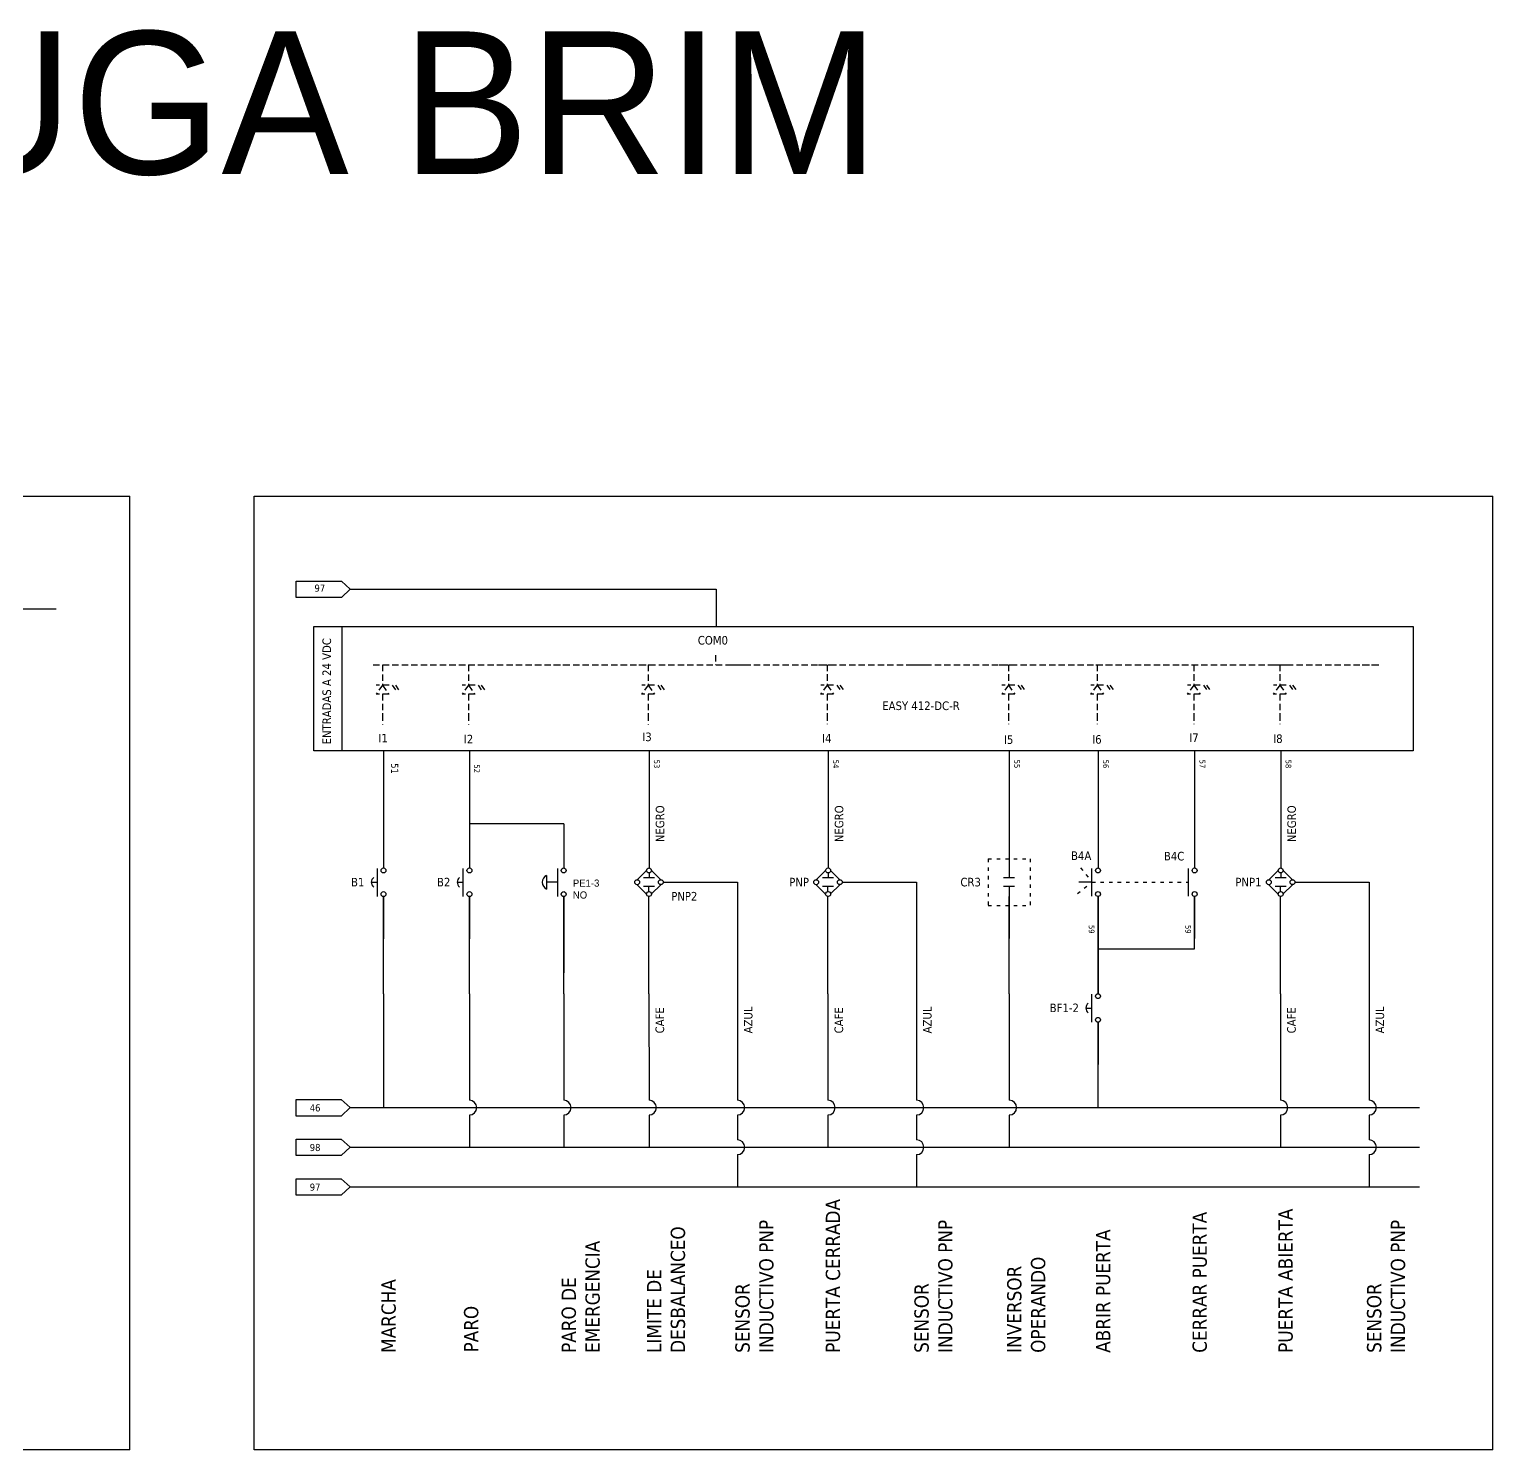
# Model space of a CAD drawing. Header units: millimetres. Extents: x 4746 to 6274, y 4328 to 5217.
# Drawn here: x 5761 to 6274, y 4720 to 5217 of the extents above; entities that cross this region are included whole.
import ezdxf
from ezdxf.enums import TextEntityAlignment as Align

# ---------------------------------------------------------------- set-up
doc = ezdxf.new("R2010")
doc.units = ezdxf.units.MM
doc.linetypes.add('ACAD_ISO03W100', pattern=[30, 12, -18])
doc.linetypes.add('LÍNEAS_OCULTAS2', pattern=[4.7625, 3.175, -1.5875])
doc.layers.add('0 @ 1', color=7, linetype='Continuous')
doc.layers.add('Capa1', color=7, linetype='LÍNEAS_OCULTAS2')
doc.styles.add('Tahoma', font='tahoma.ttf')

# ---------------------------------------------------------------- blocks, each defined once
blk = doc.blocks.new('*U55')
for p, q in [((-4.93, 2.14), (4.8, 2.14)), ((0, 4.28), (0, 2.14))]:
    blk.add_line(p, q)
for centre in [(-4.14, 0), (4.14, 0)]:
    blk.add_circle(centre, 0.859)
blk.add_arc((0, 2.19), 2.08, 36.8699, 143.1301)
at = {"style": 'Tahoma'}
for tag, p in [('Descripción', (0, 9.17)), ('Diseñador de referencia', (0, 5))]:
    blk.add_attdef(tag, text='', height=1.5, dxfattribs=at).set_placement(p, align=Align.CENTER)
at = {"linetype": 'Continuous', "style": 'Tahoma', "flags": 8}
blk.add_attdef('Terminal 1', text='', height=1.5, dxfattribs=at).set_placement((-6.67, -0.84), align=Align.TOP_RIGHT)
blk.add_attdef('Terminal 2', text='', height=1.5, dxfattribs=at).set_placement((6.67, -0.84), align=Align.TOP_LEFT)
blk = doc.blocks.new('*U60')
at = {"linetype": 'Continuous'}
for p, q in [((-1.5, 1.92), (-1.5, -1.92)), ((1.5, 1.92), (1.5, -1.92))]:
    blk.add_line(p, q, dxfattribs=at)
at = {"style": 'Tahoma'}
for tag, p in [('Descripción', (0, 8.73)), ('Diseñador de referencia', (-0.18, 3.37))]:
    blk.add_attdef(tag, text='', height=1.5, dxfattribs=at).set_placement(p, align=Align.CENTER)
at = {"linetype": 'Continuous', "style": 'Tahoma', "flags": 8}
blk.add_attdef('Terminal 1', text='', height=1.5, dxfattribs=at).set_placement((-3.17, -0.8), align=Align.TOP_RIGHT)
blk.add_attdef('Terminal 2', text='', height=1.5, dxfattribs=at).set_placement((3.17, -0.8), align=Align.TOP_LEFT)
blk = doc.blocks.new('*U23')
at = {"linetype": 'Continuous'}
for p, q in [((-1.5, 1.92), (-1.5, -1.92)), ((1.5, 1.92), (1.5, -1.92))]:
    blk.add_line(p, q, dxfattribs=at)
at = {"style": 'Tahoma'}
for tag, p in [('Descripción', (0, 8.73)), ('Diseñador de referencia', (-0.18, 3.37))]:
    blk.add_attdef(tag, text='', height=1.5, dxfattribs=at).set_placement(p, align=Align.CENTER)
at = {"linetype": 'Continuous', "style": 'Tahoma', "flags": 8}
blk.add_attdef('Terminal 1', text='', height=1.5, dxfattribs=at).set_placement((-3.17, -0.8), align=Align.TOP_RIGHT)
blk.add_attdef('Terminal 2', text='', height=1.5, dxfattribs=at).set_placement((3.17, -0.8), align=Align.TOP_LEFT)

msp = doc.modelspace()

# ---------------------------------------------------------------- linework, layer by layer
for p, q in [((5236.88, 5053.65), (5796.62, 5053.65)), ((5796.62, 4719.65), (5796.62, 5053.65)), ((5840.19, 4719.65), (5840.19, 5053.65)), ((5840.19, 5053.65), (6273.98, 5053.65)), ((6273.98, 4719.65), (6273.98, 5053.65)), ((5854.96, 5023.86), (5870.73, 5023.86)), ((5854.96, 5018.1), (5854.96, 5023.86)), ((5870.73, 5023.86), (5873.85, 5021.06)), ((5870.73, 5018.1), (5854.96, 5018.1)), ((5873.85, 5021.06), (5870.73, 5018.1)), ((5873.85, 5021.06), (6002.04, 5021.06)), ((6002.04, 5021.06), (6002.04, 5008.02)), ((5257.99, 5014.11), (5770.88, 5014.11)), ((5870.9, 5008.02), (5870.9, 4964.45)), ((5885.5, 4964.44), (5885.5, 4946.32)), ((5915.59, 4964.44), (5915.59, 4957.03)), ((5915.59, 4964.44), (5915.59, 4946.32)), ((5978.49, 4964.44), (5978.49, 4946.32)), ((6041.2, 4964.45), (6041.2, 4946.33)), ((6104.65, 4964.45), (6104.65, 4946.33)), ((6135.75, 4964.45), (6135.75, 4946.33)), ((6169.57, 4964.45), (6169.57, 4946.33)), ((6199.71, 4964.45), (6199.71, 4946.33)), ((5885.5, 4946.32), (5885.5, 4923.39)), ((5915.59, 4946.32), (5915.59, 4923.39)), ((5978.49, 4946.33), (5978.49, 4923.4)), ((5978.49, 4946.32), (5978.49, 4923.39)), ((6041.2, 4946.33), (6041.2, 4923.4)), ((6104.65, 4946.33), (6104.65, 4923.4)), ((6135.75, 4946.33), (6135.75, 4923.4)), ((6169.57, 4946.33), (6169.57, 4923.4)), ((6199.71, 4946.33), (6199.71, 4923.4)), ((5948.61, 4938.9), (5915.59, 4938.9)), ((5948.61, 4938.9), (5948.61, 4923.39)), ((6104.65, 4927.24), (6104.65, 4919.89)), ((5942.58, 4920.77), (5942.58, 4916.01)), ((5946.4, 4923.19), (5946.4, 4913.46)), ((5977.63, 4922.55), (5974.33, 4919.26)), ((5978.49, 4921.69), (5978.49, 4919.91)), ((5979.35, 4922.54), (5982.58, 4919.27)), ((6040.34, 4922.55), (6037.04, 4919.26)), ((6041.2, 4921.69), (6041.2, 4919.91)), ((6042.06, 4922.54), (6045.29, 4919.27)), ((6133.61, 4913.47), (6133.61, 4923.2)), ((6167.43, 4913.47), (6167.43, 4923.2)), ((6198.85, 4922.55), (6195.55, 4919.26)), ((6199.71, 4921.69), (6199.71, 4919.91)), ((6200.57, 4922.54), (6203.8, 4919.27)), ((5946.34, 4918.39), (5942.58, 4918.39)), ((5977.63, 4914.19), (5974.32, 4917.54)), ((5978.41, 4915.12), (5978.41, 4916.91)), ((5979.35, 4914.33), (5982.58, 4917.55)), ((5983.48, 4918.41), (6009.45, 4918.41)), ((6009.45, 4918.41), (6009.45, 4842.07)), ((6040.34, 4914.19), (6037.03, 4917.54)), ((6041.12, 4915.12), (6041.12, 4916.91)), ((6042.05, 4914.33), (6045.29, 4917.55)), ((6046.19, 4918.41), (6072.16, 4918.41)), ((6072.16, 4918.41), (6072.16, 4842.07)), ((6104.65, 4916.89), (6104.65, 4906.08)), ((6133.61, 4918.4), (6129.05, 4918.4)), ((6198.85, 4914.19), (6195.54, 4917.54)), ((6199.63, 4915.12), (6199.63, 4916.91)), ((6200.57, 4914.33), (6203.8, 4917.55)), ((6204.7, 4918.41), (6230.67, 4918.41)), ((6230.67, 4918.41), (6230.67, 4842.07)), ((5885.5, 4879.34), (5885.5, 4913.39)), ((5885.5, 4913.39), (5885.5, 4898.63)), ((5915.59, 4879.34), (5915.59, 4913.39)), ((5915.59, 4913.39), (5915.59, 4898.63)), ((5948.61, 4879.34), (5948.61, 4913.39)), ((5948.61, 4913.39), (5948.61, 4886.68)), ((5978.41, 4879.35), (5978.41, 4913.4)), ((6041.12, 4879.35), (6041.12, 4913.4)), ((6104.65, 4879.35), (6104.65, 4913.4)), ((6104.65, 4913.4), (6104.65, 4898.65)), ((6135.75, 4879.35), (6135.75, 4913.4)), ((6135.75, 4913.4), (6135.75, 4898.65)), ((6169.57, 4895.11), (6169.57, 4913.4)), ((6169.57, 4913.4), (6169.57, 4898.65)), ((6199.63, 4879.35), (6199.63, 4913.4)), ((6135.75, 4902.28), (6135.75, 4879.35)), ((6135.75, 4895.11), (6169.57, 4895.11)), ((5885.5, 4879.34), (5885.5, 4839.48)), ((5915.59, 4879.34), (5915.59, 4842.07)), ((5948.61, 4879.34), (5948.61, 4842.07)), ((5978.41, 4879.35), (5978.49, 4842.07)), ((6041.12, 4879.35), (6041.12, 4842.07)), ((6104.65, 4879.35), (6104.65, 4842.07)), ((6199.63, 4879.35), (6199.63, 4842.07)), ((6135.75, 4839.49), (6135.75, 4869.35)), ((6135.75, 4869.35), (6135.75, 4854.59)), ((5854.93, 4842.29), (5870.7, 4842.29)), ((5854.93, 4836.52), (5854.93, 4842.29)), ((5870.7, 4842.29), (5873.82, 4839.48)), ((5873.82, 4839.48), (5870.7, 4836.52)), ((5873.82, 4839.48), (6248.38, 4839.48)), ((5870.7, 4836.52), (5854.93, 4836.52)), ((5915.59, 4836.88), (5915.59, 4825.6)), ((5948.61, 4836.88), (5948.61, 4825.6)), ((5978.49, 4836.88), (5978.49, 4825.6)), ((6009.45, 4836.88), (6009.45, 4828.19)), ((6041.12, 4836.88), (6041.12, 4825.6)), ((6072.16, 4836.88), (6072.16, 4828.19)), ((6104.65, 4836.88), (6104.65, 4825.6)), ((6199.63, 4836.88), (6199.63, 4825.6)), ((6230.67, 4836.88), (6230.67, 4828.19)), ((5854.93, 4828.41), (5870.7, 4828.41)), ((5854.93, 4822.64), (5854.93, 4828.41)), ((5870.7, 4828.41), (5873.82, 4825.6)), ((5873.82, 4825.6), (5870.7, 4822.64)), ((5873.82, 4825.6), (6010.23, 4825.6)), ((6010.23, 4825.6), (6248.38, 4825.6)), ((5870.7, 4822.64), (5854.93, 4822.64)), ((6009.45, 4823), (6009.45, 4811.72)), ((6072.16, 4823), (6072.16, 4811.72)), ((6230.67, 4823), (6230.67, 4811.72)), ((5854.93, 4814.53), (5870.7, 4814.53)), ((5854.93, 4808.76), (5854.93, 4814.53)), ((5870.7, 4814.53), (5873.82, 4811.72)), ((5870.7, 4808.76), (5854.93, 4808.76)), ((5873.82, 4811.72), (5870.7, 4808.76)), ((5873.82, 4811.72), (6010.23, 4811.72)), ((6010.23, 4811.72), (6248.38, 4811.72)), ((5796.62, 4719.65), (5236.88, 4719.65)), ((6273.98, 4719.65), (5840.19, 4719.65))]:
    msp.add_line(p, q)
at = {"linetype": 'ACAD_ISO03W100', "ltscale": 0.1}
for p, q in [((6097.28, 4926.61), (6111.94, 4926.61)), ((6097.28, 4926.61), (6097.28, 4910.3)), ((6111.94, 4926.61), (6111.94, 4910.3)), ((6129.63, 4923.44), (6133.61, 4918.4)), ((6128.57, 4914.43), (6133.61, 4918.4)), ((6133.61, 4918.4), (6167.43, 4918.4)), ((6097.28, 4910.3), (6111.94, 4910.3))]:
    msp.add_line(p, q, dxfattribs=at)
msp.add_lwpolyline([(5861.06, 5008.02), (6246.08, 5008.02), (6246.08, 4964.45), (5861.06, 4964.45)], close=True)
for centre, radius in [((5948.61, 4922.53), 0.86), ((5978.49, 4922.54), 0.859), ((6041.2, 4922.54), 0.859), ((6135.75, 4922.54), 0.859), ((6169.57, 4922.54), 0.859), ((6199.71, 4922.54), 0.859), ((5974.33, 4918.4), 0.859), ((5982.63, 4918.41), 0.859), ((6037.04, 4918.4), 0.859), ((6045.33, 4918.41), 0.859), ((6195.55, 4918.4), 0.859), ((6203.84, 4918.41), 0.859), ((5948.61, 4914.25), 0.86), ((5978.49, 4914.26), 0.859), ((6041.2, 4914.26), 0.859), ((6135.75, 4914.26), 0.859), ((6169.57, 4914.26), 0.859), ((6199.71, 4914.26), 0.859)]:
    msp.add_circle(centre, radius)
for centre, radius, start, end in [((5943.72, 4918.39), 2.64, 115.4892, 244.5108), ((5915.59, 4839.48), 2.59, 270, 90), ((5948.61, 4839.48), 2.59, 270, 90), ((5978.49, 4839.48), 2.59, 270, 90), ((6009.45, 4839.48), 2.59, 270, 90), ((6041.12, 4839.48), 2.59, 270, 90), ((6072.16, 4839.48), 2.59, 270, 90), ((6104.65, 4839.48), 2.59, 270, 90), ((6199.63, 4839.48), 2.59, 270, 90), ((6230.67, 4839.48), 2.59, 270, 90), ((6009.45, 4825.6), 2.59, 270, 90), ((6072.16, 4825.6), 2.59, 270, 90), ((6230.67, 4825.6), 2.59, 270, 90)]:
    msp.add_arc(centre, radius, start, end)
at = {"layer": 'Capa1', "ltscale": 0.7}
for p, q in [((6001.74, 4997.98), (6001.74, 4994.54)), ((5881.88, 4994.54), (5888.27, 4994.54)), ((5881.88, 4994.54), (6234.63, 4994.54)), ((5885.2, 4994.54), (5885.2, 4987.44)), ((5911.97, 4994.54), (5918.37, 4994.54)), ((5915.3, 4994.54), (5915.3, 4987.44)), ((5944.99, 4994.54), (5951.39, 4994.54)), ((5974.87, 4994.54), (5981.27, 4994.54)), ((5978.19, 4994.54), (5978.19, 4987.44)), ((6006.61, 4994.54), (6013.01, 4994.54)), ((6037.87, 4994.54), (6044.27, 4994.54)), ((6040.9, 4994.55), (6040.9, 4987.45)), ((6070.06, 4994.54), (6076.46, 4994.54)), ((6101.16, 4994.54), (6107.56, 4994.54)), ((6104.35, 4994.55), (6104.35, 4987.45)), ((6134.98, 4994.54), (6141.38, 4994.54)), ((6135.45, 4994.55), (6135.45, 4987.45)), ((6165.13, 4994.54), (6171.52, 4994.54)), ((6169.27, 4994.55), (6169.27, 4987.45)), ((6196.77, 4994.54), (6203.17, 4994.54)), ((6199.41, 4994.55), (6199.41, 4987.45)), ((6228.23, 4994.54), (6234.63, 4994.54)), ((5885.2, 4987.44), (5882.91, 4984.25)), ((5887.46, 4987.44), (5882.96, 4987.44)), ((5885.2, 4987.44), (5887.4, 4984.25)), ((5888.56, 4987.44), (5889.66, 4985.84)), ((5889.66, 4987.44), (5890.76, 4985.84)), ((5915.3, 4987.44), (5913, 4984.25)), ((5917.55, 4987.44), (5913.05, 4987.44)), ((5915.3, 4987.44), (5917.5, 4984.25)), ((5918.65, 4987.44), (5919.75, 4985.84)), ((5919.75, 4987.44), (5920.85, 4985.84)), ((5978.19, 4987.44), (5975.9, 4984.25)), ((5980.45, 4987.44), (5975.95, 4987.44)), ((5978.19, 4987.44), (5980.39, 4984.25)), ((5981.55, 4987.44), (5982.65, 4985.84)), ((5982.65, 4987.44), (5983.75, 4985.84)), ((6040.9, 4987.45), (6038.6, 4984.26)), ((6043.15, 4987.45), (6038.66, 4987.45)), ((6040.9, 4987.45), (6043.1, 4984.26)), ((6044.25, 4987.45), (6045.35, 4985.86)), ((6045.35, 4987.45), (6046.45, 4985.86)), ((6104.35, 4987.45), (6102.05, 4984.26)), ((6106.61, 4987.45), (6102.11, 4987.45)), ((6104.35, 4987.45), (6106.55, 4984.26)), ((6107.71, 4987.45), (6108.81, 4985.86)), ((6108.81, 4987.45), (6109.91, 4985.86)), ((6135.45, 4987.45), (6133.15, 4984.26)), ((6137.71, 4987.45), (6133.21, 4987.45)), ((6135.45, 4987.45), (6137.65, 4984.26)), ((6138.81, 4987.45), (6139.91, 4985.86)), ((6139.91, 4987.45), (6141.01, 4985.86)), ((6169.27, 4987.45), (6166.97, 4984.26)), ((6171.53, 4987.45), (6167.03, 4987.45)), ((6169.27, 4987.45), (6171.47, 4984.26)), ((6172.63, 4987.45), (6173.73, 4985.86)), ((6173.73, 4987.45), (6174.83, 4985.86)), ((6199.41, 4987.45), (6197.12, 4984.26)), ((6201.67, 4987.45), (6197.17, 4987.45)), ((6199.41, 4987.45), (6201.61, 4984.26)), ((6202.77, 4987.45), (6203.87, 4985.86)), ((6203.87, 4987.45), (6204.97, 4985.86)), ((5887.4, 4984.25), (5882.91, 4984.25)), ((5887.4, 4984.25), (5882.91, 4984.25)), ((5885.2, 4984.25), (5885.2, 4977.15)), ((5917.5, 4984.25), (5913, 4984.25)), ((5917.5, 4984.25), (5913, 4984.25)), ((5915.3, 4984.25), (5915.3, 4977.15)), ((5980.39, 4984.25), (5975.9, 4984.25)), ((5980.39, 4984.25), (5975.9, 4984.25)), ((5978.19, 4984.25), (5978.19, 4977.15)), ((6043.1, 4984.26), (6038.6, 4984.26)), ((6043.1, 4984.26), (6038.6, 4984.26)), ((6040.9, 4984.26), (6040.9, 4977.16)), ((6106.55, 4984.26), (6102.05, 4984.26)), ((6106.55, 4984.26), (6102.05, 4984.26)), ((6104.35, 4984.26), (6104.35, 4977.16)), ((6137.65, 4984.26), (6133.15, 4984.26)), ((6137.65, 4984.26), (6133.15, 4984.26)), ((6135.45, 4984.26), (6135.45, 4977.16)), ((6171.47, 4984.26), (6166.97, 4984.26)), ((6171.47, 4984.26), (6166.97, 4984.26)), ((6169.27, 4984.26), (6169.27, 4977.16)), ((6201.61, 4984.26), (6197.12, 4984.26)), ((6201.61, 4984.26), (6197.12, 4984.26)), ((6199.41, 4984.26), (6199.41, 4977.16)), ((5885.2, 4977.15), (5885.2, 4973.7)), ((5915.3, 4977.15), (5915.3, 4973.7)), ((5978.19, 4977.15), (5978.19, 4973.7)), ((6040.9, 4977.16), (6040.9, 4973.71)), ((6104.35, 4977.16), (6104.35, 4973.71)), ((6135.45, 4977.16), (6135.45, 4973.71)), ((6169.27, 4977.16), (6169.27, 4973.71)), ((6199.41, 4977.16), (6199.41, 4973.71))]:
    msp.add_line(p, q, dxfattribs=at)

# ---------------------------------------------------------------- block references
at = {"layer": '0 @ 1'}
for name, p, rotation in [('*U55', (5885.5, 4918.39), 90), ('*U55', (5915.59, 4918.39), 90), ('*U60', (5978.49, 4918.41), 270), ('*U60', (6041.2, 4918.41), 270), ('*U23', (6104.54, 4918.39), 270), ('*U60', (6199.71, 4918.41), 270), ('*U55', (6135.75, 4874.35), 90)]:
    msp.add_blockref(name, p, dxfattribs=dict(at, rotation=rotation))

# ---------------------------------------------------------------- texts
at = {"insert": (5063.53, 5216.39), "char_height": 50, "attachment_point": 1}
msp.add_mtext_dynamic_manual_height_columns('DIAGRAMA CENTRIFUGA BRIM', width=2366.9793, gutter_width=15, heights=[0], dxfattribs=at)
at = {"style": 'Tahoma'}
for s, insert, char_height, width, attachment_point in [('97', (5861.32, 5022.66), 2.5, 15.2778, 1), ('COM0', (5995.57, 5004.65), 3, 15.2778, 1), ('EASY 412-DC-R', (6060.16, 4981.71), 3, 53.74, 1), ('I1', (5883.7, 4970.36), 3, 15.2778, 1), ('I2', (5913.63, 4970.04), 3, 15.2778, 1), ('I3', (5976.14, 4970.81), 3, 15.2778, 1), ('I4', (6039.09, 4970.31), 3, 15.2778, 1), ('I5', (6102.78, 4969.85), 3, 15.2778, 1), ('I6', (6133.7, 4969.92), 3, 15.2778, 1), ('I7', (6167.7, 4970.51), 3, 15.2778, 1), ('I8', (6197.09, 4970.18), 3, 15.2778, 1), ('B4A', (6133.39, 4929.2), 3, 15.2778, 3), ('B4C', (6165.95, 4929.04), 3, 15.2778, 3), ('B1', (5878.8, 4919.94), 3, 15.2778, 3), ('B2', (5908.9, 4919.94), 3, 15.2778, 3), ('PNP', (6034.5, 4919.95), 3, 15.2778, 3), ('CR3', (6094.73, 4919.95), 3, 15.2778, 3), ('PNP1', (6193.01, 4919.95), 3, 15.2778, 3), ('PNP2', (5995.42, 4915), 3, 15.2778, 3), ('BF1-2', (6129.05, 4875.9), 3, 15.2778, 3), ('46', (5859.67, 4840.63), 2.5, 15.2778, 1), ('98', (5859.67, 4826.75), 2.5, 15.2778, 1), ('97', (5859.67, 4812.87), 2.5, 15.2778, 1)]:
    msp.add_mtext(s, dxfattribs=dict(at, insert=insert, char_height=char_height, width=width, attachment_point=attachment_point))
at = {"attachment_point": 1, "style": 'Tahoma'}
for s, insert, char_height, width, rotation in [('ENTRADAS A 24 VDC', (5864.12, 4966.66), 3, 53.74, 90), ('51', (5890.67, 4960.09), 2.5, 15.2778, 270), ('52', (5919.2, 4959.68), 2, 15.2778, 270), ('53', (5982.21, 4961.31), 2, 15.2778, 270), ('54', (6044.91, 4961.32), 2, 15.2778, 270), ('55', (6108.37, 4961.32), 2, 15.2778, 270), ('56', (6139.47, 4961.32), 2, 15.2778, 270), ('57', (6173.29, 4961.32), 2, 15.2778, 270), ('58', (6203.43, 4961.32), 2, 15.2778, 270), ('NEGRO', (5980.83, 4932.45), 3, 38.9161, 90), ('NEGRO', (6043.54, 4932.45), 3, 38.9161, 90), ('NEGRO', (6202.05, 4932.45), 3, 38.9161, 90), ('59', (6134.5, 4903.42), 2, 8.28, 270), ('59', (6168.32, 4903.42), 2, 8.28, 270), ('CAFE ', (5980.76, 4865.47), 3, 38.585, 90), ('AZUL', (6011.72, 4865.47), 3, 38.585, 90), ('CAFE ', (6043.46, 4865.47), 3, 38.585, 90), ('AZUL', (6074.43, 4865.47), 3, 38.585, 90), ('CAFE ', (6201.98, 4865.47), 3, 38.585, 90), ('AZUL', (6232.94, 4865.47), 3, 38.585, 90), ('PUERTA CERRADA ', (6040.39, 4753.59), 5, 53.4989, 90), ('CERRAR PUERTA', (6168.84, 4753.59), 5, 53.4989, 90), ('PUERTA ABIERTA', (6198.91, 4753.59), 5, 53.4989, 90), ('LIMITE DE DESBALANCEO', (5977.76, 4753.57), 5, 53.4989, 90), ('SENSOR INDUCTIVO PNP', (6008.73, 4753.59), 5, 53.4989, 90), ('SENSOR INDUCTIVO PNP', (6071.43, 4753.59), 5, 53.4989, 90), ('SENSOR INDUCTIVO PNP', (6229.95, 4753.59), 5, 53.4989, 90), ('PARO DE EMERGENCIA', (5947.88, 4753.57), 5, 53.4989, 90), ('ABRIR PUERTA', (6135.02, 4753.59), 5, 53.4989, 90), ('INVERSOR OPERANDO', (6103.92, 4753.59), 5, 53.4989, 90), ('MARCHA', (5884.77, 4753.57), 5, 53.4989, 90), ('PARO ', (5913.69, 4753.71), 5, 57.0716, 90)]:
    msp.add_mtext(s, dxfattribs=dict(at, insert=insert, char_height=char_height, width=width, rotation=rotation))
at = {"insert": (5951.81, 4919.35), "char_height": 2.5, "width": 7.305, "attachment_point": 1}
msp.add_mtext('PE1-3\\PNO', dxfattribs=at)

doc.saveas('drawing.dxf')
